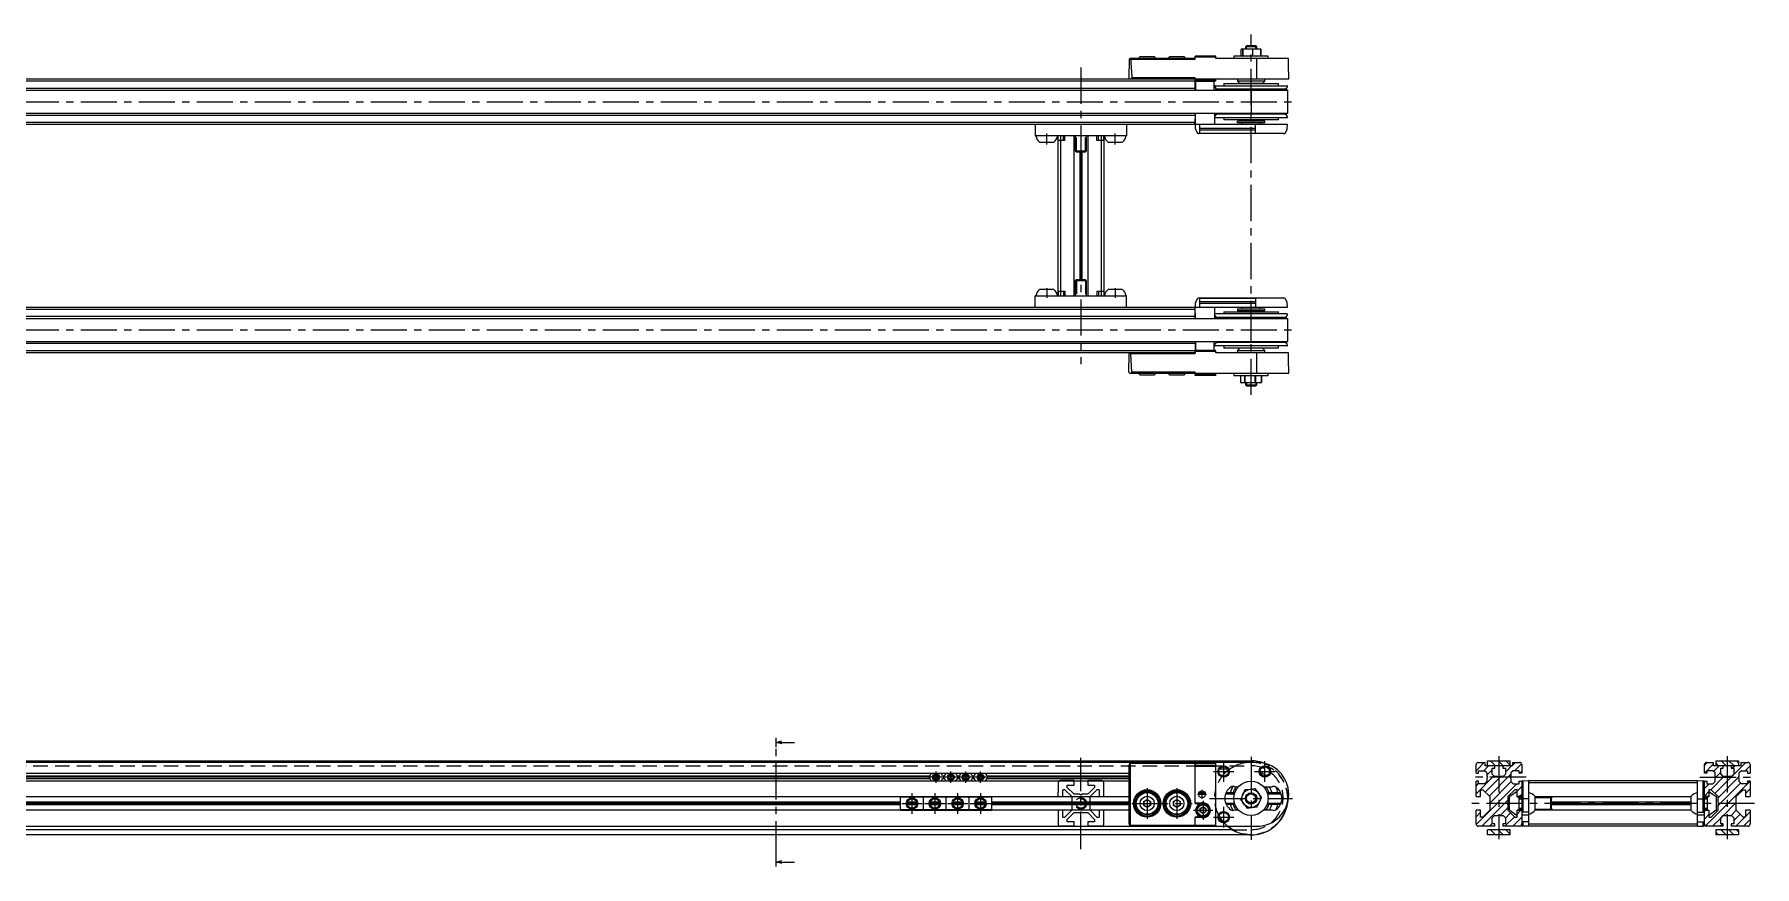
# Model space of a CAD drawing. Extents: x 0 to 1507, y -8 to 562.
# Drawn here: x 753 to 1507, y 79 to 444 of the extents above; entities that cross this region are included whole.
import ezdxf

# ---------------------------------------------------------------- set-up
doc = ezdxf.new("R2010")
doc.units = 0
doc.header["$LTSCALE"] = 0.5
for name, pattern in [('CENTER', [50.8, 31.75, -6.35, 6.35, -6.35]), ('DASHED', [19.05, 12.7, -6.35]), ('PHANTOM', [63.5, 31.75, -6.35, 6.35, -6.35, 6.35, -6.35])]:
    doc.linetypes.add(name, pattern=pattern)
for name, color, linetype in [('MSM_CENTER', 1, 'CENTER'), ('MSM_CONTINUOUS', 7, 'CONTINUOUS'), ('MSM_DASHED', 4, 'DASHED'), ('MSM_IMAGINARY', 6, 'PHANTOM'), ('MSM_NARROW', 5, 'CONTINUOUS'), ('MSM_PART_NUMBER', 7, 'CONTINUOUS')]:
    doc.layers.add(name, color=color, linetype=linetype)

msp = doc.modelspace()

# ---------------------------------------------------------------- linework, layer by layer
at = {"layer": 'MSM_CENTER'}
for p, q in [((1286.09, 286), (1286.09, 444)), ((1211.59, 429.5), (1211.59, 299.5)), ((265.56, 414.5), (1305.96, 414.5)), ((1196.59, 395.75), (1196.59, 400.5)), ((1226.59, 395.75), (1226.59, 400.5)), ((1196.59, 332.79), (1196.59, 328.5)), ((1226.59, 332.79), (1226.59, 328.5)), ((265.56, 314.5), (1305.96, 314.5)), ((1078.08, 83.35), (1078.08, 131.75)), ((1148.12, 116.03), (1148.12, 121.03)), ((1154.62, 116.03), (1154.62, 121.03)), ((1161.12, 116.03), (1161.12, 121.03)), ((1167.62, 116.03), (1167.62, 121.03)), ((1211.59, 87.03), (1211.59, 127.03)), ((1269.59, 121.03), (1278.59, 121.03)), ((1274.09, 116.53), (1274.09, 125.53)), ((1286.09, 127.43), (1286.09, 91.03)), ((1287.59, 121.03), (1296.59, 121.03)), ((1292.09, 116.53), (1292.09, 125.53)), ((1394.59, 127.73), (1394.59, 91.33)), ((1494.59, 127.73), (1494.59, 91.33)), ((1150.62, 118.53), (1145.62, 118.53)), ((1157.12, 118.53), (1152.12, 118.53)), ((1163.62, 118.53), (1158.62, 118.53)), ((1170.12, 118.53), (1165.12, 118.53)), ((1240.59, 113.77), (1240.59, 100.3)), ((1253.59, 113.77), (1253.59, 100.3)), ((1264.59, 113.03), (1264.59, 109.03)), ((1406.59, 118.53), (1382.59, 118.53)), ((1482.59, 118.53), (1506.59, 118.53)), ((1133.1, 107.03), (1142.1, 107.03)), ((1137.6, 111.53), (1137.6, 102.53)), ((1143.1, 107.03), (1152.1, 107.03)), ((1147.6, 111.53), (1147.6, 102.53)), ((1153.1, 107.03), (1162.1, 107.03)), ((1157.6, 111.53), (1157.6, 102.53)), ((1163.1, 107.03), (1172.1, 107.03)), ((1167.6, 111.53), (1167.6, 102.53)), ((1233.86, 107.03), (1260.32, 107.03)), ((1262.59, 111.03), (1266.59, 111.03)), ((1265.09, 108.23), (1265.09, 99.84)), ((1267.89, 109.23), (1304.29, 109.23)), ((1274.09, 96.53), (1274.09, 105.53)), ((1506.59, 107.03), (1382.59, 107.03)), ((1260.89, 104.03), (1269.27, 104.03)), ((1269.59, 101.03), (1278.59, 101.03))]:
    msp.add_line(p, q, dxfattribs=at)
at = {"layer": 'MSM_CONTINUOUS'}
for p, q in [((1282.14, 437.7), (1281.79, 437.54)), ((1281.79, 434.66), (1281.79, 437.54)), ((1282.14, 437.7), (1290.04, 437.7)), ((1282.14, 437.7), (1282.48, 437.54)), ((1282.48, 437.54), (1282.48, 434.66)), ((1282.52, 437.54), (1282.48, 437.54)), ((1282.52, 437.54), (1284.64, 437.7)), ((1282.52, 434.66), (1282.52, 437.54)), ((1284.09, 439), (1283.59, 438.5)), ((1288.59, 438.5), (1283.59, 438.5)), ((1283.59, 438.5), (1283.59, 437.7)), ((1288.09, 439), (1284.09, 439)), ((1284.65, 437.7), (1286.76, 437.54)), ((1286.82, 437.54), (1286.76, 437.54)), ((1286.76, 437.54), (1286.76, 434.66)), ((1286.82, 437.54), (1288.59, 437.7)), ((1286.82, 434.66), (1286.82, 437.54)), ((1288.59, 438.5), (1288.09, 439)), ((1288.59, 437.7), (1288.59, 438.5)), ((1288.59, 437.7), (1290.37, 437.54)), ((1290.39, 437.54), (1290.04, 437.7)), ((1290.39, 437.54), (1290.37, 437.54)), ((1290.37, 437.54), (1290.37, 434.66)), ((1290.39, 434.66), (1290.39, 437.54)), ((1232.74, 433.01), (1232.6, 425.01)), ((1261.59, 433.5), (1233.24, 433.5)), ((1261.58, 433.01), (1233.44, 433.01)), ((1237.46, 434.25), (1243.71, 434.25)), ((1250.46, 434.25), (1256.71, 434.25)), ((1261.58, 433.01), (1261.6, 434.01)), ((1261.6, 434.01), (1261.61, 434.5)), ((1270.59, 434.01), (1261.6, 434.01)), ((1270.59, 434.5), (1261.61, 434.5)), ((1270.59, 433.5), (1270.59, 434.5)), ((1302.43, 433.5), (1270.59, 433.5)), ((1293.59, 434.5), (1278.59, 434.5)), ((1278.59, 434.5), (1278.59, 433.5)), ((1282.14, 434.5), (1281.79, 434.66)), ((1282.14, 434.5), (1282.48, 434.66)), ((1282.52, 434.66), (1282.48, 434.66)), ((1282.52, 434.66), (1284.64, 434.5)), ((1284.65, 434.5), (1286.76, 434.66)), ((1286.82, 434.66), (1286.76, 434.66)), ((1286.82, 434.66), (1288.59, 434.5)), ((1288.59, 434.5), (1290.37, 434.66)), ((1288.59, 424.5), (1288.59, 433.5)), ((1290.39, 434.66), (1290.09, 434.5)), ((1290.39, 434.66), (1290.37, 434.66)), ((1293.59, 433.5), (1293.59, 434.5)), ((1302.48, 430.76), (1302.43, 433.5)), ((1302.59, 424.5), (1302.48, 430.76)), ((270.68, 424.5), (1302.59, 424.5)), ((1261.59, 423.5), (310.59, 423.5)), ((1261.58, 425.01), (1233.93, 425.01)), ((1261.59, 424.5), (1261.58, 425.01)), ((1261.59, 419.5), (1261.59, 424.5)), ((1261.59, 424.5), (1261.61, 423.5)), ((1261.6, 423.99), (1270.59, 423.99)), ((1270.59, 423.5), (1261.61, 423.5)), ((1261.85, 419.5), (1261.92, 423.3)), ((1269.76, 423.3), (1261.92, 423.3)), ((1269.76, 423.3), (1269.83, 419.5)), ((1270.59, 423.5), (1270.59, 424.5)), ((1274.09, 422.5), (1298.09, 422.5)), ((1274.09, 422.5), (1274.09, 421.5)), ((1280.09, 424.5), (1280.09, 423.5)), ((1292.09, 423.5), (1280.09, 423.5)), ((1280.09, 423.5), (1281.09, 422.5)), ((1291.09, 422.5), (1281.09, 422.5)), ((1291.09, 422.5), (1292.09, 423.5)), ((1292.09, 423.5), (1292.09, 424.5)), ((1298.09, 421.5), (1298.09, 422.5)), ((269.89, 419.5), (1302.23, 419.5)), ((310.59, 420.5), (1261.59, 420.5)), ((1270.3, 421.5), (1301.87, 421.5)), ((1301.54, 420), (1270.64, 420)), ((1270.64, 419.5), (1270.64, 420)), ((1272.03, 419.5), (1272.03, 420)), ((1274.67, 419.5), (1274.67, 420)), ((1278.36, 419.5), (1278.36, 420)), ((1286.09, 419.5), (1286.09, 409.5)), ((1293.82, 420), (1293.82, 419.5)), ((1297.51, 420), (1297.51, 419.5)), ((1300.15, 420), (1300.15, 419.5)), ((1301.54, 420), (1301.54, 419.5)), ((1302.23, 409.5), (1302.23, 419.5)), ((269.89, 409.5), (1302.23, 409.5)), ((1261.59, 408.5), (310.59, 408.5)), ((1261.59, 409.5), (1261.59, 404.5)), ((1261.59, 404.7), (1261.68, 409.5)), ((1270, 409.5), (1270.09, 404.7)), ((1301.87, 407.5), (1270.3, 407.5)), ((1270.64, 409.5), (1270.64, 409)), ((1301.54, 409), (1270.64, 409)), ((1272.03, 409.5), (1272.03, 409)), ((1274.09, 407.5), (1274.09, 406.5)), ((1274.67, 409.5), (1274.67, 409)), ((1278.36, 409.5), (1278.36, 409)), ((1293.82, 409), (1293.82, 409.5)), ((1297.51, 409), (1297.51, 409.5)), ((1298.09, 406.5), (1298.09, 407.5)), ((1300.15, 409), (1300.15, 409.5)), ((1301.54, 409), (1301.54, 409.5)), ((270.19, 405.5), (1261.59, 405.5)), ((1261.59, 404.5), (310.59, 404.5)), ((1191.59, 404.5), (1191.59, 399.5)), ((1231.59, 399.5), (1191.59, 399.5)), ((1201.59, 329.5), (1201.59, 399.5)), ((1202.59, 399.5), (1202.59, 329.5)), ((1208.59, 329.5), (1208.59, 399.5)), ((1214.59, 399.5), (1214.59, 329.5)), ((1220.59, 329.5), (1220.59, 399.5)), ((1221.59, 399.5), (1221.59, 329.5)), ((1231.59, 404.5), (1231.59, 399.5)), ((1261.59, 404.7), (1270.09, 404.7)), ((1301.99, 404.5), (1261.59, 404.5)), ((1261.59, 404.5), (1261.59, 404.5)), ((1261.59, 404.5), (1261.62, 402.95)), ((1261.59, 404.5), (1261.59, 404.5)), ((1261.88, 401.98), (1262.59, 400.75)), ((1262.09, 404.7), (1262.09, 404.5)), ((1262.59, 400.75), (1288.09, 400.75)), ((1300.49, 400.5), (1263.03, 400.5)), ((1263.63, 401.98), (1263.59, 404.5)), ((1263.61, 402.95), (1288.09, 402.95)), ((1288.09, 401.98), (1263.63, 401.98)), ((1263.63, 400.5), (1263.63, 401.98)), ((1269.59, 404.5), (1269.59, 404.7)), ((1298.09, 406.5), (1274.09, 406.5)), ((1280.18, 405.2), (1280.18, 406)), ((1292.09, 406), (1280.18, 406)), ((1292.09, 405.2), (1280.18, 405.2)), ((1282.09, 406.1), (1282.09, 406.5)), ((1282.76, 406.1), (1282.09, 406.1)), ((1282.09, 405.2), (1282.09, 404.5)), ((1285.87, 406.1), (1283.51, 406.1)), ((1289.89, 406.1), (1286.75, 406.1)), ((1288.09, 400.5), (1288.09, 404.5)), ((1289.49, 406.1), (1289.18, 406)), ((1290.09, 406.34), (1290.09, 406.5)), ((1290.09, 404.5), (1290.09, 405.2)), ((1291.09, 406.19), (1291.09, 406.3)), ((1292.09, 405.2), (1292.09, 406)), ((1300.98, 400.75), (1301.69, 401.98)), ((1301.96, 402.94), (1301.99, 404.5)), ((1193.46, 396.75), (1199.71, 396.75)), ((1211.07, 392.5), (1211.07, 336.5)), ((1211.59, 392.5), (1211.59, 336.5)), ((1212.11, 336.5), (1212.11, 392.5)), ((1223.46, 396.75), (1229.71, 396.75)), ((1199.71, 332.25), (1193.46, 332.25)), ((1229.71, 332.25), (1223.46, 332.25)), ((310.59, 324.5), (1261.59, 324.5)), ((1191.59, 324.5), (1191.59, 329.5)), ((1191.59, 329.5), (1231.59, 329.5)), ((1231.59, 324.5), (1231.59, 329.5)), ((1261.62, 326.05), (1261.59, 324.5)), ((1261.59, 319.5), (1261.59, 324.5)), ((1261.59, 324.5), (1301.99, 324.5)), ((1261.59, 324.5), (1261.59, 324.5)), ((1261.59, 324.5), (1261.59, 324.5)), ((1261.68, 319.5), (1261.59, 324.3)), ((1270.09, 324.3), (1261.59, 324.3)), ((1261.67, 326.06), (1261.62, 326.05)), ((1262.59, 328.25), (1261.88, 327.02)), ((1261.88, 327.02), (1261.95, 327.02)), ((1262.09, 324.5), (1262.09, 324.3)), ((1263.59, 324.5), (1263.63, 327.02)), ((1288.09, 326.05), (1263.62, 326.05)), ((1263.63, 328.5), (1300.5, 328.5)), ((1288.09, 328.25), (1263.63, 328.25)), ((1263.63, 327.02), (1263.63, 328.25)), ((1263.63, 327.02), (1288.09, 327.02)), ((1269.59, 324.5), (1269.59, 324.3)), ((1270.09, 324.3), (1270, 319.5)), ((1282.09, 324.5), (1282.09, 323.8)), ((1288.09, 328.5), (1288.09, 324.5)), ((1290.09, 323.8), (1290.09, 324.5)), ((1301.69, 327.02), (1300.98, 328.25)), ((1301.99, 324.5), (1301.96, 326.06)), ((269.89, 319.5), (1302.23, 319.5)), ((1261.59, 323.5), (310.59, 323.5)), ((310.59, 320.5), (1261.59, 320.5)), ((1301.87, 321.5), (1270.3, 321.5)), ((1301.51, 320), (1270.67, 320)), ((1270.67, 320), (1270.67, 319.5)), ((1270.85, 320), (1270.85, 319.5)), ((1272.43, 320), (1272.43, 319.5)), ((1274.09, 322.5), (1298.09, 322.5)), ((1274.09, 322.5), (1274.09, 321.5)), ((1275.28, 320), (1275.28, 319.5)), ((1279.14, 320), (1279.14, 319.5)), ((1280.09, 323.8), (1292.09, 323.8)), ((1280.09, 323.8), (1280.09, 323)), ((1280.09, 323), (1292.09, 323)), ((1290.09, 322.9), (1282.09, 322.9)), ((1282.09, 322.9), (1282.09, 322.5)), ((1286.09, 309.5), (1286.09, 319.5)), ((1290.09, 322.5), (1290.09, 322.9)), ((1291.09, 322.87), (1291.09, 322.98)), ((1292.09, 323), (1292.09, 323.8)), ((1294.57, 319.5), (1294.57, 320)), ((1298.09, 321.5), (1298.09, 322.5)), ((1298.09, 319.5), (1298.09, 320)), ((1300.5, 319.5), (1300.5, 320)), ((1301.51, 319.5), (1301.51, 320)), ((1302.23, 309.5), (1302.23, 319.5)), ((269.89, 309.5), (1302.23, 309.5)), ((1261.59, 309.5), (1261.59, 304.5)), ((1261.92, 305.7), (1261.85, 309.5)), ((1269.83, 309.5), (1269.76, 305.7)), ((1270.67, 309.5), (1270.67, 309)), ((1301.51, 309), (1270.67, 309)), ((1270.85, 309.5), (1270.85, 309)), ((1272.43, 309.5), (1272.43, 309)), ((1275.28, 309.5), (1275.28, 309)), ((1279.14, 309.5), (1279.14, 309)), ((1294.57, 309), (1294.57, 309.5)), ((1298.09, 309), (1298.09, 309.5)), ((1300.5, 309), (1300.5, 309.5)), ((1301.51, 309), (1301.51, 309.5)), ((310.26, 305.5), (1261.59, 305.5)), ((1261.59, 308.5), (310.59, 308.5)), ((1261.59, 304.5), (310.59, 304.5)), ((1232.6, 296.01), (1232.74, 304.01)), ((1233.93, 296.01), (1233.44, 304.01)), ((1261.58, 304.01), (1233.44, 304.01)), ((1261.58, 304.01), (1261.61, 305.5)), ((1270.59, 305.01), (1261.6, 305.01)), ((1270.59, 305.5), (1261.61, 305.5)), ((1261.92, 305.7), (1269.76, 305.7)), ((1301.87, 307.5), (1270.3, 307.5)), ((1270.59, 304.5), (1270.59, 305.5)), ((1302.43, 304.5), (1270.59, 304.5)), ((1274.09, 307.5), (1274.09, 306.5)), ((1298.09, 306.5), (1274.09, 306.5)), ((1281.09, 306.5), (1280.09, 305.5)), ((1280.09, 305.5), (1292.09, 305.5)), ((1280.09, 305.5), (1280.09, 304.5)), ((1288.59, 295.5), (1288.59, 304.5)), ((1292.09, 305.5), (1291.09, 306.5)), ((1292.09, 304.5), (1292.09, 305.5)), ((1298.09, 306.5), (1298.09, 307.5)), ((1302.48, 301.76), (1302.43, 304.5)), ((1302.59, 295.5), (1302.48, 301.76)), ((1233.1, 295.5), (1302.59, 295.5)), ((1261.58, 296.01), (1233.93, 296.01)), ((1243.71, 294.75), (1237.46, 294.75)), ((1256.71, 294.75), (1250.46, 294.75)), ((1261.59, 295.5), (1261.58, 296.01)), ((1261.59, 295.5), (1261.6, 294.99)), ((1261.6, 294.99), (1270.59, 294.99)), ((1270.59, 294.5), (1261.61, 294.5)), ((1270.59, 294.5), (1270.59, 295.5)), ((1278.59, 295.5), (1278.59, 294.5)), ((1278.59, 294.5), (1293.59, 294.5)), ((1282.09, 294.5), (1281.51, 294.34)), ((1282.44, 294.5), (1281.51, 294.34)), ((1281.51, 294.34), (1281.51, 291.46)), ((1283.37, 294.34), (1282.44, 294.5)), ((1283.37, 294.34), (1283.42, 294.34)), ((1283.37, 291.46), (1283.37, 294.34)), ((1285.68, 294.5), (1283.42, 294.34)), ((1283.42, 294.34), (1283.42, 291.46)), ((1287.94, 294.34), (1285.68, 294.5)), ((1287.94, 294.34), (1288, 294.34)), ((1287.94, 291.46), (1287.94, 294.34)), ((1289.33, 294.5), (1288, 294.34)), ((1288, 294.34), (1288, 291.46)), ((1290.66, 294.34), (1289.33, 294.5)), ((1290.67, 294.34), (1290.09, 294.5)), ((1290.09, 294.5), (1290.66, 294.34)), ((1290.66, 294.34), (1290.67, 294.34)), ((1290.66, 291.46), (1290.66, 294.34)), ((1290.67, 294.34), (1290.67, 291.46)), ((1293.59, 294.5), (1293.59, 295.5)), ((1281.51, 291.46), (1282.09, 291.3)), ((1282.44, 291.3), (1281.51, 291.46)), ((1290.09, 291.3), (1282.09, 291.3)), ((1283.37, 291.46), (1282.44, 291.3)), ((1283.37, 291.46), (1283.42, 291.46)), ((1285.68, 291.3), (1283.42, 291.46)), ((1283.59, 291.3), (1283.59, 290.5)), ((1283.59, 290.5), (1284.09, 290)), ((1283.59, 290.5), (1288.59, 290.5)), ((1284.09, 290), (1288.09, 290)), ((1287.94, 291.46), (1285.68, 291.3)), ((1287.94, 291.46), (1288, 291.46)), ((1289.33, 291.3), (1288, 291.46)), ((1288.09, 290), (1288.59, 290.5)), ((1288.59, 290.5), (1288.59, 291.3)), ((1290.66, 291.46), (1289.33, 291.3)), ((1290.09, 291.3), (1290.67, 291.46)), ((1290.66, 291.46), (1290.67, 291.46)), ((1078.08, 131.75), (1078.08, 135.75)), ((1078.08, 133.75), (1080.58, 134.42)), ((1080.58, 133.08), (1078.08, 133.75)), ((1078.08, 133.75), (1086.08, 133.75)), ((1232.6, 123.7), (1232.6, 98.37)), ((1261.59, 124.53), (1233.1, 124.53)), ((1233.1, 124.53), (1233.1, 97.54)), ((1261.58, 125.03), (1233.93, 125.03)), ((1261.58, 125.03), (1261.59, 124.53)), ((1261.59, 125.03), (1261.58, 125.03)), ((1261.59, 125.03), (1261.6, 125.03)), ((1261.59, 107.18), (1261.59, 124.53)), ((1261.61, 124.53), (1261.6, 125.03)), ((1261.6, 125.03), (1270.59, 125.03)), ((1270.59, 124.53), (1261.61, 124.53)), ((1261.61, 124.53), (1261.61, 123.78)), ((1261.61, 123.78), (1261.61, 123.28)), ((1261.61, 123.78), (1270.59, 123.78)), ((1270.59, 123.28), (1261.61, 123.28)), ((1261.61, 107.23), (1261.61, 123.28)), ((1270.59, 97.03), (1270.59, 125.03)), ((1275.9, 122.04), (1272.28, 122.04)), ((1275.9, 122.03), (1272.28, 122.03)), ((1384.59, 120.23), (1384.59, 124.03)), ((1385.59, 125.03), (1388.59, 125.03)), ((1385.69, 121.38), (1388.29, 121.38)), ((1385.69, 120.23), (1385.69, 121.38)), ((1389.29, 120.38), (1388.29, 121.38)), ((1388.59, 123.53), (1388.59, 125.03)), ((1400.59, 123.53), (1388.59, 123.53)), ((1389.59, 123.53), (1389.59, 125.73)), ((1389.59, 125.73), (1399.59, 125.73)), ((1391.74, 122.43), (1392.89, 122.43)), ((1391.74, 119.83), (1391.74, 122.43)), ((1392.89, 122.43), (1392.89, 123.53)), ((1396.29, 123.53), (1396.29, 122.43)), ((1396.29, 122.43), (1397.44, 122.43)), ((1397.44, 122.43), (1397.44, 119.83)), ((1399.59, 123.53), (1399.59, 125.73)), ((1400.89, 121.38), (1399.89, 120.38)), ((1400.59, 125.03), (1400.59, 123.53)), ((1400.59, 125.03), (1403.59, 125.03)), ((1403.49, 121.38), (1400.89, 121.38)), ((1403.49, 120.23), (1403.49, 121.38)), ((1404.59, 124.03), (1404.59, 120.23)), ((1484.59, 120.23), (1484.59, 124.03)), ((1485.59, 125.03), (1488.59, 125.03)), ((1488.29, 121.38), (1485.69, 121.38)), ((1485.69, 121.38), (1485.69, 120.23)), ((1489.29, 120.38), (1488.29, 121.38)), ((1488.59, 123.53), (1488.59, 125.03)), ((1500.59, 123.53), (1488.59, 123.53)), ((1489.59, 125.73), (1489.59, 123.53)), ((1489.59, 125.73), (1499.59, 125.73)), ((1491.74, 122.43), (1492.89, 122.43)), ((1491.74, 119.83), (1491.74, 122.43)), ((1492.89, 122.43), (1492.89, 123.53)), ((1496.29, 123.53), (1496.29, 122.43)), ((1496.29, 122.43), (1497.44, 122.43)), ((1497.44, 122.43), (1497.44, 119.83)), ((1499.59, 125.73), (1499.59, 123.53)), ((1500.89, 121.38), (1499.89, 120.38)), ((1500.59, 125.03), (1500.59, 123.53)), ((1500.59, 125.03), (1503.59, 125.03)), ((1500.89, 121.38), (1503.49, 121.38)), ((1503.49, 121.38), (1503.49, 120.23)), ((1504.59, 124.03), (1504.59, 120.23)), ((339.59, 120.23), (1232.6, 120.23)), ((1145.25, 119.05), (339.59, 119.05)), ((1144.95, 118.53), (339.59, 118.53)), ((339.59, 118.01), (1145.25, 118.01)), ((1232.6, 116.83), (339.59, 116.83)), ((1145.93, 120.23), (1144.95, 118.53)), ((1144.95, 118.53), (1145.93, 116.83)), ((1147.26, 118.5), (1147.66, 119.27)), ((1147.72, 117.77), (1147.26, 118.5)), ((1147.66, 119.27), (1148.53, 119.3)), ((1148.58, 117.8), (1147.72, 117.77)), ((1148.53, 119.3), (1148.99, 118.57)), ((1148.99, 118.57), (1148.58, 117.8)), ((1151.3, 118.53), (1150.32, 120.23)), ((1150.32, 116.83), (1151.3, 118.53)), ((1151.75, 119.05), (1151, 119.05)), ((1151, 118.01), (1151.75, 118.01)), ((1151.45, 118.53), (1151.3, 118.53)), ((1152.43, 120.23), (1151.45, 118.53)), ((1151.45, 118.53), (1152.43, 116.83)), ((1155.85, 118.53), (1153.39, 118.53)), ((1155.74, 119.05), (1153.51, 119.05)), ((1153.51, 118.01), (1155.74, 118.01)), ((1157.8, 118.53), (1156.82, 120.23)), ((1156.82, 116.83), (1157.8, 118.53)), ((1158.25, 119.05), (1157.5, 119.05)), ((1157.5, 118.01), (1158.25, 118.01)), ((1157.95, 118.53), (1157.8, 118.53)), ((1158.93, 120.23), (1157.95, 118.53)), ((1157.95, 118.53), (1158.93, 116.83)), ((1162.35, 118.53), (1159.89, 118.53)), ((1162.24, 119.05), (1160.01, 119.05)), ((1160.01, 118.01), (1162.24, 118.01)), ((1164.3, 118.53), (1163.32, 120.23)), ((1163.32, 116.83), (1164.3, 118.53)), ((1164.75, 119.05), (1164, 119.05)), ((1164, 118.01), (1164.75, 118.01)), ((1164.45, 118.53), (1164.3, 118.53)), ((1165.43, 120.23), (1164.45, 118.53)), ((1164.45, 118.53), (1165.43, 116.83)), ((1166.76, 118.5), (1167.16, 119.27)), ((1167.22, 117.77), (1166.76, 118.5)), ((1167.16, 119.27), (1168.03, 119.3)), ((1168.08, 117.8), (1167.22, 117.77)), ((1168.03, 119.3), (1168.49, 118.57)), ((1168.49, 118.57), (1168.08, 117.8)), ((1170.8, 118.53), (1169.82, 120.23)), ((1169.82, 116.83), (1170.8, 118.53)), ((1232.6, 119.05), (1170.5, 119.05)), ((1170.5, 118.01), (1232.6, 118.01)), ((1232.6, 118.53), (1170.8, 118.53)), ((1280.5, 114.23), (1278.93, 114.23)), ((1285.68, 113.21), (1283.42, 112.98)), ((1287.94, 113.44), (1285.68, 113.21)), ((1289.33, 111.58), (1288, 113.42)), ((1295.25, 114.23), (1291.68, 114.23)), ((1384.59, 120.23), (1385.69, 120.23)), ((1384.59, 110.03), (1384.59, 116.83)), ((1385.69, 116.83), (1384.59, 116.83)), ((1385.69, 115.68), (1385.69, 116.83)), ((1388.29, 115.68), (1385.69, 115.68)), ((1386.59, 113.03), (1387.59, 113.03)), ((1386.59, 110.03), (1386.59, 113.03)), ((1390.59, 110.03), (1387.59, 113.03)), ((1388.29, 115.68), (1389.29, 116.68)), ((1389.29, 120.38), (1389.29, 119.05)), ((1389.29, 119.05), (1389.59, 118.53)), ((1389.59, 118.53), (1389.29, 118.01)), ((1389.29, 118.01), (1389.29, 116.68)), ((1391.74, 119.83), (1392.74, 118.83)), ((1394.07, 118.83), (1392.74, 118.83)), ((1394.59, 118.53), (1394.07, 118.83)), ((1395.11, 118.83), (1394.59, 118.53)), ((1396.44, 118.83), (1395.11, 118.83)), ((1396.44, 118.83), (1397.44, 119.83)), ((1401.59, 113.03), (1398.59, 110.03)), ((1399.89, 119.05), (1399.59, 118.53)), ((1399.59, 118.53), (1399.89, 118.01)), ((1399.89, 120.38), (1399.89, 119.05)), ((1399.89, 118.01), (1399.89, 116.68)), ((1399.89, 116.68), (1400.89, 115.68)), ((1400.89, 115.68), (1403.49, 115.68)), ((1402.59, 113.03), (1401.59, 113.03)), ((1402.59, 109.93), (1402.59, 113.03)), ((1404.59, 120.23), (1403.49, 120.23)), ((1403.49, 115.68), (1403.49, 116.83)), ((1403.49, 116.83), (1404.59, 116.83)), ((1404.59, 116.83), (1404.59, 104.03)), ((1405.08, 116.99), (1407.59, 117.03)), ((1405.08, 116.99), (1405.08, 103.23)), ((1407.59, 117.03), (1481.59, 117.03)), ((1407.59, 117.03), (1407.59, 97.03)), ((1481.59, 116.03), (1407.59, 116.03)), ((1481.59, 117.03), (1484.1, 116.99)), ((1481.59, 97.03), (1481.59, 117.03)), ((1484.1, 103.23), (1484.1, 116.99)), ((1485.69, 120.23), (1484.59, 120.23)), ((1484.59, 116.83), (1485.69, 116.83)), ((1484.59, 104.03), (1484.59, 116.83)), ((1485.69, 116.83), (1485.69, 115.68)), ((1485.69, 115.68), (1488.29, 115.68)), ((1487.59, 113.03), (1486.59, 113.03)), ((1486.59, 113.03), (1486.59, 109.93)), ((1490.59, 110.03), (1487.59, 113.03)), ((1488.29, 115.68), (1489.29, 116.68)), ((1489.29, 119.05), (1489.29, 120.38)), ((1489.59, 118.53), (1489.29, 119.05)), ((1489.29, 118.01), (1489.59, 118.53)), ((1489.29, 116.68), (1489.29, 118.01)), ((1491.74, 119.83), (1492.74, 118.83)), ((1494.07, 118.83), (1492.74, 118.83)), ((1494.59, 118.53), (1494.07, 118.83)), ((1495.11, 118.83), (1494.59, 118.53)), ((1496.44, 118.83), (1495.11, 118.83)), ((1496.44, 118.83), (1497.44, 119.83)), ((1501.59, 113.03), (1498.59, 110.03)), ((1499.59, 118.53), (1499.89, 119.05)), ((1499.89, 118.01), (1499.59, 118.53)), ((1499.89, 119.05), (1499.89, 120.38)), ((1499.89, 116.68), (1499.89, 118.01)), ((1499.89, 116.68), (1500.89, 115.68)), ((1503.49, 115.68), (1500.89, 115.68)), ((1501.59, 113.03), (1502.59, 113.03)), ((1502.59, 113.03), (1502.59, 110.03)), ((1503.49, 120.23), (1504.59, 120.23)), ((1503.49, 116.83), (1503.49, 115.68)), ((1504.59, 116.83), (1503.49, 116.83)), ((1504.59, 116.83), (1504.59, 110.03)), ((339.59, 110.03), (1232.6, 110.03)), ((1132.6, 107.55), (339.59, 107.55)), ((1132.6, 107.03), (339.59, 107.03)), ((339.59, 106.51), (1132.6, 106.51)), ((1132.6, 104.03), (1132.6, 110.03)), ((1172.6, 109.93), (1132.6, 109.93)), ((1172.6, 109.73), (1132.6, 109.73)), ((1139.66, 107.03), (1135.53, 107.03)), ((1139.6, 107.55), (1135.6, 107.55)), ((1135.6, 106.51), (1139.6, 106.51)), ((1142.6, 104.03), (1142.6, 110.03)), ((1149.66, 107.03), (1145.53, 107.03)), ((1149.6, 107.55), (1145.6, 107.55)), ((1145.6, 106.51), (1149.6, 106.51)), ((1152.6, 104.03), (1152.6, 110.03)), ((1159.66, 107.03), (1155.53, 107.03)), ((1159.6, 107.55), (1155.6, 107.55)), ((1155.6, 106.51), (1159.6, 106.51)), ((1162.6, 104.03), (1162.6, 110.03)), ((1169.66, 107.03), (1165.53, 107.03)), ((1169.6, 107.55), (1165.6, 107.55)), ((1165.6, 106.51), (1169.6, 106.51)), ((1172.6, 104.03), (1172.6, 110.03)), ((1232.6, 107.55), (1172.6, 107.55)), ((1232.6, 107.03), (1172.6, 107.03)), ((1172.6, 106.51), (1232.6, 106.51)), ((1239.09, 107.9), (1240.59, 108.77)), ((1239.09, 106.17), (1239.09, 107.9)), ((1240.59, 105.3), (1239.09, 106.17)), ((1240.59, 108.77), (1242.09, 107.9)), ((1242.09, 106.17), (1240.59, 105.3)), ((1242.09, 107.9), (1242.09, 106.17)), ((1252.09, 107.9), (1253.59, 108.77)), ((1252.09, 106.17), (1252.09, 107.9)), ((1253.59, 105.3), (1252.09, 106.17)), ((1253.59, 108.77), (1255.09, 107.9)), ((1255.09, 106.17), (1253.59, 105.3)), ((1255.09, 107.9), (1255.09, 106.17)), ((1261.59, 107.23), (1264.43, 107.23)), ((1261.79, 107.03), (1261.79, 106.83)), ((1261.79, 107.03), (1264.54, 107.03)), ((1263.44, 106.83), (1261.79, 106.83)), ((1265.92, 111.73), (1263.26, 111.73)), ((1263.44, 107.03), (1263.44, 106.83)), ((1263.84, 104.76), (1265.09, 105.48)), ((1264.43, 107.23), (1264.45, 107.03)), ((1264.45, 107.03), (1264.45, 107.03)), ((1265.09, 105.48), (1266.34, 104.76)), ((1279.02, 111.73), (1275.13, 111.73)), ((1275.13, 106.73), (1279.02, 106.73)), ((1282.44, 110.87), (1281.51, 108.8)), ((1281.52, 108.73), (1282.85, 106.89)), ((1283.37, 112.94), (1282.44, 110.87)), ((1282.85, 106.89), (1284.18, 105.05)), ((1286.5, 105.25), (1288.76, 105.49)), ((1288.81, 105.52), (1289.74, 107.6)), ((1290.66, 109.73), (1289.33, 111.58)), ((1289.74, 107.6), (1290.67, 109.67)), ((1299.04, 111.73), (1293.16, 111.73)), ((1293.16, 106.73), (1299.04, 106.73)), ((1302.01, 107.04), (1302.19, 107.22)), ((1302.19, 107.22), (1302.19, 107.71)), ((1384.59, 110.03), (1386.59, 110.03)), ((1390.59, 110.03), (1390.59, 107.55)), ((1390.59, 107.55), (1390.89, 107.03)), ((1390.89, 107.03), (1390.59, 106.51)), ((1390.59, 106.51), (1390.59, 104.03)), ((1398.59, 107.55), (1398.29, 107.03)), ((1398.29, 107.03), (1398.59, 106.51)), ((1398.59, 110.03), (1398.59, 107.55)), ((1398.59, 106.51), (1398.59, 104.03)), ((1399.29, 104.29), (1399.29, 109.78)), ((1402.23, 111.99), (1399.42, 110.02)), ((1404.59, 110.03), (1402.59, 110.03)), ((1402.59, 109.93), (1403.19, 109.93)), ((1403.39, 109.73), (1403.39, 104.33)), ((1404.59, 109.53), (1403.39, 109.53)), ((1407.59, 109.03), (1404.59, 109.03)), ((1410.34, 110.16), (1410.34, 103.91)), ((1410.34, 110.03), (1478.84, 110.03)), ((1417.39, 109.36), (1410.34, 109.49)), ((1417.59, 109.56), (1417.39, 109.56)), ((1417.39, 109.56), (1417.39, 109.36)), ((1417.39, 104.91), (1417.39, 109.16)), ((1417.59, 109.16), (1417.39, 109.16)), ((1417.59, 110.03), (1417.59, 109.16)), ((1417.59, 104.91), (1417.59, 109.16)), ((1478.84, 107.55), (1417.59, 107.55)), ((1417.59, 107.03), (1478.84, 107.03)), ((1417.59, 106.51), (1478.84, 106.51)), ((1478.84, 103.91), (1478.84, 110.16)), ((1481.59, 109.03), (1484.59, 109.03)), ((1486.59, 110.03), (1484.59, 110.03)), ((1485.79, 109.53), (1484.59, 109.53)), ((1485.79, 109.73), (1485.79, 104.33)), ((1486.59, 109.93), (1485.99, 109.93)), ((1486.95, 111.99), (1489.76, 110.02)), ((1489.89, 104.29), (1489.89, 109.78)), ((1490.59, 107.55), (1490.59, 110.03)), ((1490.89, 107.03), (1490.59, 107.55)), ((1490.59, 106.51), (1490.89, 107.03)), ((1490.59, 104.03), (1490.59, 106.51)), ((1498.29, 107.03), (1498.59, 107.55)), ((1498.59, 106.51), (1498.29, 107.03)), ((1498.59, 107.55), (1498.59, 110.03)), ((1498.59, 104.03), (1498.59, 106.51)), ((1502.59, 110.03), (1504.59, 110.03)), ((1232.6, 104.03), (339.59, 104.03)), ((1132.6, 104.33), (1172.6, 104.33)), ((1132.6, 104.13), (1172.6, 104.13)), ((1261.59, 97.54), (1261.59, 100.89)), ((1264.43, 100.83), (1261.59, 100.83)), ((1261.61, 97.54), (1261.61, 100.83)), ((1261.79, 101.23), (1261.79, 101.03)), ((1261.79, 101.23), (1263.44, 101.23)), ((1264.49, 101.03), (1261.79, 101.03)), ((1263.54, 101.41), (1263.44, 101.23)), ((1263.84, 103.31), (1263.84, 104.76)), ((1265.09, 102.59), (1263.84, 103.31)), ((1264.47, 101.03), (1264.43, 101.03)), ((1264.43, 100.83), (1264.43, 101.03)), ((1264.5, 101.03), (1264.53, 101.03)), ((1266.34, 103.31), (1265.09, 102.59)), ((1266.34, 104.76), (1266.34, 103.31)), ((1272.28, 100.03), (1273.02, 100.03)), ((1272.28, 100.03), (1273.02, 100.03)), ((1278.93, 104.23), (1280.5, 104.23)), ((1284.24, 105.02), (1286.5, 105.25)), ((1291.68, 104.23), (1295.25, 104.23)), ((1384.59, 98.03), (1384.59, 104.03)), ((1386.59, 104.03), (1384.59, 104.03)), ((1386.59, 101.03), (1386.59, 104.03)), ((1387.59, 101.03), (1386.59, 101.03)), ((1387.59, 101.03), (1390.59, 104.03)), ((1392.74, 101.73), (1391.74, 100.73)), ((1391.74, 98.13), (1391.74, 100.73)), ((1392.89, 98.13), (1391.74, 98.13)), ((1392.74, 101.73), (1394.07, 101.73)), ((1392.89, 97.03), (1392.89, 98.13)), ((1394.07, 101.73), (1394.59, 102.03)), ((1394.59, 102.03), (1395.11, 101.73)), ((1395.11, 101.73), (1396.44, 101.73)), ((1397.44, 98.13), (1396.29, 98.13)), ((1396.29, 98.13), (1396.29, 97.03)), ((1397.44, 100.73), (1396.44, 101.73)), ((1397.44, 100.73), (1397.44, 98.13)), ((1398.59, 104.03), (1401.59, 101.03)), ((1399.42, 104.04), (1402.23, 102.08)), ((1401.59, 101.03), (1402.59, 101.03)), ((1402.59, 101.03), (1402.59, 104.13)), ((1403.19, 104.13), (1402.59, 104.13)), ((1402.59, 104.03), (1404.59, 104.03)), ((1403.39, 104.53), (1404.59, 104.53)), ((1404.59, 104.03), (1404.59, 97.58)), ((1407.59, 103.23), (1404.59, 103.23)), ((1407.59, 99.03), (1404.59, 99.03)), ((1405.08, 102.08), (1407.59, 102.03)), ((1405.08, 99.03), (1405.08, 97.08)), ((1407.59, 98.03), (1481.59, 98.03)), ((1410.34, 104.58), (1417.39, 104.71)), ((1478.84, 104.03), (1410.34, 104.03)), ((1417.39, 104.91), (1417.59, 104.91)), ((1417.39, 104.51), (1417.39, 104.71)), ((1417.59, 104.51), (1417.39, 104.51)), ((1417.59, 104.9), (1417.59, 104.03)), ((1481.59, 103.23), (1484.59, 103.23)), ((1481.59, 102.03), (1484.1, 102.08)), ((1481.59, 99.03), (1484.59, 99.03)), ((1484.1, 97.08), (1484.1, 99.03)), ((1484.59, 104.53), (1485.79, 104.53)), ((1484.59, 104.03), (1486.59, 104.03)), ((1484.59, 97.58), (1484.59, 104.03)), ((1485.99, 104.13), (1486.59, 104.13)), ((1486.59, 104.13), (1486.59, 101.03)), ((1486.59, 101.03), (1487.59, 101.03)), ((1489.76, 104.04), (1486.95, 102.08)), ((1487.59, 101.03), (1490.59, 104.03)), ((1492.74, 101.73), (1491.74, 100.73)), ((1491.74, 98.13), (1491.74, 100.73)), ((1492.89, 98.13), (1491.74, 98.13)), ((1492.74, 101.73), (1494.07, 101.73)), ((1492.89, 97.03), (1492.89, 98.13)), ((1494.07, 101.73), (1494.59, 102.03)), ((1494.59, 102.03), (1495.11, 101.73)), ((1495.11, 101.73), (1496.44, 101.73)), ((1497.44, 98.13), (1496.29, 98.13)), ((1496.29, 98.13), (1496.29, 97.03)), ((1497.44, 100.73), (1496.44, 101.73)), ((1497.44, 100.73), (1497.44, 98.13)), ((1498.59, 104.03), (1501.59, 101.03)), ((1502.59, 101.03), (1501.59, 101.03)), ((1504.59, 104.03), (1502.59, 104.03)), ((1502.59, 104.03), (1502.59, 101.03)), ((1504.59, 104.03), (1504.59, 98.03)), ((1286.09, 93.25), (287.73, 93.33)), ((1277.85, 95.53), (298.83, 95.53)), ((310.59, 97.03), (1288.59, 97.03)), ((1233.1, 97.54), (1261.59, 97.54)), ((1233.93, 97.04), (1261.58, 97.04)), ((1261.59, 97.54), (1261.58, 97.04)), ((1261.58, 97.04), (1261.59, 97.03)), ((1261.59, 97.03), (1261.6, 97.04)), ((1261.6, 97.04), (1261.61, 97.54)), ((1261.6, 97.04), (1270.59, 97.04)), ((1261.61, 97.54), (1270.59, 97.54)), ((1392.89, 97.03), (1385.59, 97.03)), ((1389.59, 93.33), (1389.59, 95.53)), ((1399.59, 95.53), (1389.59, 95.53)), ((1399.59, 93.33), (1389.59, 93.33)), ((1403.59, 97.03), (1396.29, 97.03)), ((1399.59, 93.33), (1399.59, 95.53)), ((1407.59, 97.03), (1405.08, 97.08)), ((1481.59, 97.03), (1407.59, 97.03)), ((1481.59, 97.03), (1484.1, 97.08)), ((1492.89, 97.03), (1485.59, 97.03)), ((1489.59, 95.53), (1489.59, 93.33)), ((1499.59, 95.53), (1489.59, 95.53)), ((1499.59, 93.33), (1489.59, 93.33)), ((1503.59, 97.03), (1496.29, 97.03)), ((1499.59, 95.53), (1499.59, 93.33)), ((1078.08, 79.35), (1078.08, 83.35)), ((1078.08, 81.35), (1080.58, 82.02)), ((1080.58, 80.68), (1078.08, 81.35)), ((1078.08, 81.35), (1086.08, 81.35))]:
    msp.add_line(p, q, dxfattribs=at)
for centre, radius in [((1274.09, 121.03), 2.07), ((1292.09, 121.03), 2.07), ((1148.12, 118.53), 1.5), ((1148.12, 118.53), 1.19), ((1148.12, 118.53), 0.75), ((1154.62, 118.53), 1.23), ((1161.12, 118.53), 1.23), ((1167.62, 118.53), 1.5), ((1167.62, 118.53), 1.19), ((1167.62, 118.53), 0.75), ((1240.59, 107.03), 6.03), ((1253.59, 107.03), 6.03), ((1286.09, 109.23), 7.5), ((1286.09, 109.23), 4), ((1137.6, 107.03), 2.07), ((1147.6, 107.03), 2.07), ((1157.6, 107.03), 2.07), ((1167.6, 107.03), 2.07), ((1240.59, 107.03), 5.53), ((1240.59, 107.03), 5.51), ((1240.59, 107.03), 5.01), ((1240.59, 107.03), 4.75), ((1240.59, 107.03), 3.12), ((1240.59, 107.03), 1.5), ((1253.59, 107.03), 5.53), ((1253.59, 107.03), 5.51), ((1253.59, 107.03), 5.01), ((1253.59, 107.03), 4.75), ((1253.59, 107.03), 3.12), ((1253.59, 107.03), 1.5), ((1265.09, 104.03), 3), ((1265.09, 104.03), 2.8), ((1265.09, 104.03), 2.75), ((1265.09, 104.03), 2.45), ((1264.59, 111.03), 1.5), ((1286.09, 109.23), 2.5), ((1286.09, 109.23), 2), ((1265.09, 104.03), 1.25), ((1274.09, 101.03), 2.07)]:
    msp.add_circle(centre, radius, dxfattribs=at)
for centre, radius, start, end in [((1233.23, 433), 0.496, 114.44135, 179.27781), ((1233.24, 433), 0.5, 90, 114.72155), ((1232.77, 432.81), 0.695, 16.79341, 68.44392), ((1344.11, 435.74), 110.71, 181.41478, 185.56374), ((1240.5, 430.6), 4.75, 129.77311, 142.36066), ((1240.68, 430.6), 4.75, 37.63934, 50.22689), ((1253.5, 430.6), 4.75, 129.77311, 142.36066), ((1253.68, 430.6), 4.75, 37.63934, 50.22689), ((1233.09, 424.99), 0.491, 178.04834, 262.96631), ((1232.63, 426.26), 1.8, 282.65275, 315.95888), ((1233.1, 425), 0.5, 262.0142, 270), ((1262.12, 423.3), 0.2, 90.00577, 179.00148), ((1262.8, 423.3), 0.713, 163.84716, 179.84093), ((1268.88, 423.3), 0.711, 0.1394, 16.18953), ((1269.56, 423.3), 0.2, 0.99853, 90.00277), ((1270.3, 421.3), 0.2, 90, 188.84988), ((1271.59, 421.5), 1.5, 188.8691, 272.47576), ((1300.59, 421.5), 1.5, 270, 351.15012), ((1301.87, 421.3), 0.2, 351.15012, 90), ((1270.3, 407.7), 0.2, 171.15012, 270), ((1271.59, 407.5), 1.5, 90, 171.15012), ((1300.59, 407.5), 1.5, 8.84988, 90), ((1301.87, 407.7), 0.2, 270, 8.84988), ((1196.5, 400.4), 4.75, 190.93157, 230.22689), ((1196.68, 400.4), 4.75, 309.77311, 349.06843), ((1226.5, 400.4), 4.75, 190.93157, 230.22689), ((1226.68, 400.4), 4.75, 309.77311, 349.06843), ((1264.81, 403.31), 3.21, 186.53189, 204.47272), ((1263.03, 401), 0.5, 210.01656, 269.98201), ((1270.29, 404.7), 0.2, 181, 270), ((1283.68, 401.39), 5.14, 107.97184, 116.22527), ((1282.82, 405.14), 1.07, 116.80436, 126.91884), ((1283.6, 403.54), 2.76, 112.06542, 117.05614), ((1294.14, 361.83), 45.71, 102.24816, 104.91698), ((1295.24, 356.97), 50.6, 102.32271, 104.28096), ((1292.2, 371.97), 35.22, 102.44891, 104.93519), ((1300.68, 480.49), 75.75, 257.62267, 259.53245), ((1300.53, 479.66), 75.01, 257.61629, 259.12398), ((1297.73, 465.52), 60.42, 257.62216, 260.07364), ((1289.24, 405.97), 0.13, 90.17975, 166.65764), ((1289.37, 406.94), 0.984, 288.18161, 310.20218), ((1289.86, 406.36), 0.232, 310.19835, 354.20018), ((1290.5, 406.61), 0.705, 299.36193, 316.65176), ((1290.8, 406.22), 0.292, 309.80355, 354.10133), ((1290.82, 406.32), 0.265, 315.33795, 357.19462), ((1300.45, 401.18), 0.683, 273.45246, 320.79708), ((1299.94, 402.99), 2.02, 330.11552, 358.59286), ((1196.5, 328.6), 4.75, 129.77311, 169.06843), ((1196.68, 328.6), 4.75, 10.93157, 50.22689), ((1226.5, 328.6), 4.75, 129.77311, 169.06843), ((1226.68, 328.6), 4.75, 10.93157, 50.22689), ((1264.81, 325.69), 3.21, 155.53272, 173.46948), ((1263.68, 326.03), 2.47, 91.17834, 116.00537), ((1270.29, 324.3), 0.2, 90, 179), ((1300.53, 327.97), 0.533, 31.93475, 93.8062), ((1299.94, 326.01), 2.02, 1.1778, 29.89228), ((1270.3, 321.3), 0.2, 90, 188.84988), ((1271.59, 321.5), 1.5, 188.84988, 270), ((1284.87, 313.91), 9.14, 107.7396, 109.93415), ((1288.53, 301.88), 21.67, 102.93021, 107.90551), ((1289.33, 298.69), 24.86, 103.11466, 106.68178), ((1287.45, 308.02), 15.23, 103.35681, 108.0856), ((1282.93, 323.03), 0.13, 270, 346.65764), ((1294.61, 369.51), 47.78, 256.78629, 259.73363), ((1294.24, 367.71), 46.04, 256.75197, 259.1214), ((1293.16, 361.43), 39.46, 256.82444, 260.52092), ((1289.24, 323.03), 0.13, 193.34236, 270), ((1288.79, 324.65), 2.22, 284.36478, 300.22734), ((1289.7, 323.1), 0.423, 299.04163, 331.47596), ((1289.87, 323.03), 0.218, 324.04453, 352.6498), ((1289.9, 322.98), 0.184, 333.54947, 5.62086), ((1290, 323.95), 1.55, 289.84325, 308.18771), ((1290.46, 323.16), 0.721, 293.36916, 322.01501), ((1290.66, 323.09), 0.463, 310.04428, 328.82123), ((1290.82, 322.88), 0.264, 321.45119, 358.29819), ((1290.85, 322.98), 0.238, 328.48433, 5.22701), ((1300.59, 321.5), 1.5, 270, 351.15012), ((1301.87, 321.3), 0.2, 351.15012, 90), ((1271.59, 307.5), 1.5, 90, 171.15012), ((1300.59, 307.5), 1.5, 8.84988, 90), ((1233.23, 304), 0.496, 114.44131, 179.27836), ((1233.24, 304), 0.5, 90, 114.72155), ((1232.77, 303.81), 0.695, 16.79373, 68.4432), ((1262.12, 305.7), 0.2, 180.99666, 269.99609), ((1262.8, 305.7), 0.713, 180.15818, 196.15372), ((1268.88, 305.7), 0.711, 343.80959, 359.86148), ((1269.56, 305.7), 0.2, 269.99537, 359.00333), ((1270.3, 307.7), 0.2, 171.15012, 270), ((1301.87, 307.7), 0.2, 270, 8.84988), ((1233.09, 295.99), 0.491, 178.04736, 262.96687), ((1232.63, 297.26), 1.8, 282.65442, 315.95788), ((1233.1, 296), 0.5, 262.0142, 270), ((1240.5, 298.4), 4.75, 217.63934, 230.22689), ((1240.68, 298.4), 4.75, 309.77311, 322.36066), ((1253.5, 298.4), 4.75, 217.63934, 230.22689), ((1253.68, 298.4), 4.75, 309.77311, 322.36066), ((-409.61, 265.55), 1671.47, 0.9925, 1.00935), ((1234.09, 123.53), 1.5, 96.23844, 173.76188), ((1286.09, 109.23), 15.98, 128.88846, 142.07447), ((1286.09, 109.23), 15.98, 81.28571, 98.71429), ((1286.09, 109.53), 16.2, 68.46504, 90), ((1288.59, 111.03), 14, 270, 90), ((1286.09, 109.23), 12, 55.51715, 70.57849), ((1385.59, 124.03), 1, 90, 180), ((1403.59, 124.03), 1, 0, 90), ((1485.59, 124.03), 1, 90, 180), ((1503.59, 124.03), 1, 0, 90), ((1280.59, 109.23), 6, 123.55731, 236.44269), ((1286.09, 109.23), 9.5, 146.46436, 164.74237), ((1278.1, 112.98), 1.5, 56.44269, 123.55731), ((1286.09, 109.23), 8.3, 142.95733, 162.47002), ((1286.09, 109.23), 4.6, 65.43594, 66.25225), ((1286.09, 109.23), 8.3, 17.52958, 37.04367), ((1283.75, 108.04), 12.12, 17.76176, 30.7554), ((1296.08, 112.98), 1.5, 56.44269, 123.55731), ((1293.59, 109.23), 6, 303.55731, 56.44269), ((1286.08, 109.23), 12, 12.02622, 24.14391), ((1405.09, 116.49), 0.5, 91, 180), ((1484.09, 116.49), 0.5, 0, 89), ((1261.79, 107.23), 0.2, 179.99174, 269.99331), ((1262.1, 107.24), 0.515, 187.08397, 232.34597), ((1261.82, 107.25), 0.219, 184.6266, 264.37464), ((1265.09, 104.03), 3.25, 120.47721, 239.52279), ((1265.09, 104.03), 3.05, 100.63808, 239.52256), ((1265.38, 99.28), 7.8, 96.21748, 104.42423), ((1265.09, 104.03), 3.27, 258.431, 101.569), ((1265.09, 104.03), 3.07, 258.431, 101.9416), ((1286.09, 109.23), 15.98, 229.75052, 350.22705), ((1286.09, 109.23), 9.5, 195.25763, 213.53564), ((1286.09, 109.23), 8.3, 197.53001, 217.04217), ((1286.09, 109.23), 4.6, 185.43594, 186.25225), ((1286.09, 109.23), 4.6, 125.43594, 126.25225), ((1286.09, 109.23), 4.6, 305.43594, 306.25225), ((1286.09, 109.23), 4.6, 5.43594, 6.25225), ((1286.09, 109.23), 8.3, 322.95733, 342.47002), ((1286.09, 109.23), 9.5, 328.24416, 344.74053), ((1286.08, 109.24), 12, 335.85635, 347.97352), ((1286.09, 109.53), 16.2, 313.71781, 351.52976), ((1286.09, 109.23), 16.2, 353.63019, 355.28322), ((1399.59, 109.78), 0.3, 124.99202, 180), ((1402.36, 111.81), 0.228, 0.00019, 124.99191), ((1403.19, 109.73), 0.2, 0, 90), ((1406.69, 107.12), 4.75, 39.77309, 79.06843), ((1414.53, 109.26), 2.87, 358.00188, 1.99812), ((1417.39, 109.16), 0.2, 359.99961, 89.00017), ((1482.49, 107.12), 4.75, 100.93157, 140.22691), ((1485.99, 109.73), 0.2, 90, 180), ((1486.82, 111.81), 0.228, 55.00809, 179.99981), ((1489.59, 109.78), 0.3, 0, 55.00798), ((1234.09, 98.53), 1.5, 186.23755, 263.76213), ((1262.1, 100.83), 0.515, 127.66166, 172.9084), ((1261.79, 100.83), 0.2, 90.00669, 180.00826), ((1261.82, 100.82), 0.216, 95.0575, 175.94083), ((1265.05, 106.81), 5.8, 253.91598, 264.82359), ((1265.16, 104.16), 3.2, 239.59471, 258.54701), ((1265.09, 104.03), 1.25, 0, 300), ((1285.73, 108.99), 15.55, 208.6463, 220.04609), ((1278.1, 105.48), 1.5, 236.44269, 303.55731), ((1286.09, 109.23), 4.6, 245.43594, 246.25225), ((1296.08, 105.48), 1.5, 236.44269, 303.55731), ((1385.59, 98.03), 1, 180, 270), ((1399.59, 104.29), 0.3, 180, 235.00798), ((1402.36, 102.26), 0.228, 235.00809, 359.99981), ((1403.19, 104.33), 0.2, 270, 0), ((1403.59, 98.03), 1, 270.00001, 359.97794), ((1405.09, 102.58), 0.5, 180, 269), ((1406.69, 106.95), 4.75, 280.93157, 320.22689), ((1414.53, 104.81), 2.87, 358.00188, 1.99812), ((1417.39, 104.91), 0.2, 270.99973, 0.00049), ((1482.49, 106.95), 4.75, 219.77311, 259.06843), ((1484.09, 102.58), 0.5, 271, 0), ((1485.59, 98.03), 1, 180.03124, 269.99999), ((1485.99, 104.33), 0.2, 180, 270), ((1486.82, 102.26), 0.228, 180.00019, 304.99191), ((1489.59, 104.29), 0.3, 304.99202, 0), ((1503.59, 98.03), 1, 270, 0), ((1405.09, 97.58), 0.5, 180, 269), ((1484.09, 97.58), 0.5, 271, 0)]:
    msp.add_arc(centre, radius, start, end, dxfattribs=at)
at = {"layer": 'MSM_DASHED'}
for p, q in [((1201.59, 397.5), (1201.59, 399.5)), ((1203.94, 397.5), (1203.94, 399.5)), ((1204.59, 397.5), (1204.59, 399.5)), ((1209.09, 399.5), (1209.09, 392.99)), ((1209.58, 392.5), (1209.58, 399.5)), ((1213.6, 392.5), (1213.6, 399.5)), ((1214.09, 392.99), (1214.09, 399.5)), ((1218.59, 397.5), (1218.59, 399.5)), ((1219.24, 397.5), (1219.24, 399.5)), ((1221.59, 397.5), (1221.59, 399.5)), ((1204.59, 397.5), (1201.59, 397.5)), ((1209.09, 392.99), (1209.58, 392.5)), ((1209.09, 392.99), (1214.09, 392.99)), ((1209.58, 392.5), (1213.6, 392.5)), ((1213.6, 392.5), (1214.09, 392.99)), ((1221.59, 397.5), (1218.59, 397.5)), ((1201.59, 331.5), (1204.59, 331.5)), ((1201.59, 331.5), (1201.59, 329.5)), ((1203.94, 331.5), (1203.94, 329.5)), ((1204.59, 331.5), (1204.59, 329.5)), ((1209.58, 336.5), (1209.09, 336.01)), ((1209.09, 336.01), (1209.09, 329.5)), ((1214.09, 336.01), (1209.09, 336.01)), ((1213.6, 336.5), (1209.58, 336.5)), ((1209.58, 336.5), (1209.58, 329.5)), ((1214.09, 336.01), (1213.6, 336.5)), ((1213.6, 336.5), (1213.6, 329.5)), ((1214.09, 329.5), (1214.09, 336.01)), ((1218.59, 331.5), (1221.59, 331.5)), ((1218.59, 331.5), (1218.59, 329.5)), ((1219.24, 331.5), (1219.24, 329.5)), ((1221.59, 331.5), (1221.59, 329.5)), ((286.09, 123.53), (1286.09, 123.53)), ((1201.59, 116.03), (1201.59, 112.03)), ((1208.59, 117.03), (1202.59, 117.03)), ((1204.59, 113.03), (1203.59, 113.03)), ((1203.59, 110.03), (1203.59, 113.03)), ((1204.59, 113.03), (1207.59, 110.03)), ((1205.59, 114.03), (1205.59, 115.03)), ((1205.59, 115.03), (1208.59, 115.03)), ((1208.59, 111.03), (1205.59, 114.03)), ((1208.59, 115.03), (1208.59, 117.03)), ((1220.59, 117.03), (1214.59, 117.03)), ((1214.59, 117.03), (1214.59, 115.03)), ((1214.59, 115.03), (1217.59, 115.03)), ((1217.59, 114.03), (1214.59, 111.03)), ((1215.59, 110.03), (1218.59, 113.03)), ((1217.59, 115.03), (1217.59, 114.03)), ((1219.59, 113.03), (1218.59, 113.03)), ((1219.59, 113.03), (1219.59, 110.03)), ((1221.59, 112.03), (1221.59, 116.03)), ((1201.59, 110.02), (1201.59, 111.99)), ((1201.59, 110.03), (1203.59, 110.03)), ((1207.59, 110.03), (1207.59, 107.55)), ((1207.59, 107.55), (1207.89, 107.03)), ((1207.89, 107.03), (1207.59, 106.51)), ((1207.59, 106.51), (1207.59, 104.03)), ((1211.07, 111.03), (1208.59, 111.03)), ((1211.59, 110.73), (1211.07, 111.03)), ((1212.11, 111.03), (1211.59, 110.73)), ((1214.59, 111.03), (1212.11, 111.03)), ((1215.29, 107.03), (1215.59, 107.55)), ((1215.59, 106.51), (1215.29, 107.03)), ((1215.59, 107.55), (1215.59, 110.03)), ((1215.59, 104.03), (1215.59, 106.51)), ((1219.59, 110.03), (1221.59, 110.03)), ((1221.59, 110.02), (1221.59, 111.99)), ((1203.59, 104.03), (1201.59, 104.03)), ((1201.59, 104.03), (1201.59, 98.03)), ((1203.59, 101.03), (1203.59, 104.03)), ((1203.59, 101.03), (1204.59, 101.03)), ((1207.59, 104.03), (1204.59, 101.03)), ((1205.59, 100.03), (1208.59, 103.03)), ((1205.59, 99.03), (1205.59, 100.03)), ((1208.59, 99.03), (1205.59, 99.03)), ((1208.59, 103.03), (1211.07, 103.03)), ((1208.59, 97.03), (1208.59, 99.03)), ((1211.07, 103.03), (1211.59, 103.33)), ((1211.59, 103.33), (1212.11, 103.03)), ((1212.11, 103.03), (1214.59, 103.03)), ((1214.59, 103.03), (1217.59, 100.03)), ((1217.59, 99.03), (1214.59, 99.03)), ((1214.59, 99.03), (1214.59, 97.03)), ((1218.59, 101.03), (1215.59, 104.03)), ((1217.59, 100.03), (1217.59, 99.03)), ((1218.59, 101.03), (1219.59, 101.03)), ((1221.59, 104.03), (1219.59, 104.03)), ((1219.59, 104.03), (1219.59, 101.03)), ((1221.59, 102.08), (1221.59, 104.04)), ((1221.59, 98.03), (1221.59, 102.03)), ((1208.59, 97.03), (1202.59, 97.03)), ((1220.59, 97.03), (1214.59, 97.03)), ((1277.85, 95.53), (1286.09, 95.53))]:
    msp.add_line(p, q, dxfattribs=at)
for radius in [2.5, 2.07]:
    msp.add_circle((1211.59, 107.03), radius, dxfattribs=at)
for centre, radius, start, end in [((1285.63, 109.14), 16.6, 353.09777, 88.43198), ((1286.09, 109.53), 14, 270, 90), ((1202.59, 116.03), 1, 90, 180), ((1220.59, 116.03), 1, 0, 90), ((1286.09, 109.23), 16.2, 352.77211, 353.63019), ((1202.59, 98.03), 1, 180, 270), ((1220.59, 98.03), 1, 270, 0)]:
    msp.add_arc(centre, radius, start, end, dxfattribs=at)
at = {"layer": 'MSM_IMAGINARY'}
msp.add_circle((1286.09, 109.23), 15.91, dxfattribs=at)
at = {"layer": 'MSM_NARROW'}
for p, q in [((1284.02, 437.7), (1284.02, 438.93)), ((1288.16, 437.7), (1288.16, 438.93)), ((1284.02, 291.3), (1284.02, 290.07)), ((1288.16, 291.3), (1288.16, 290.07)), ((1384.59, 121.39), (1388.23, 125.03)), ((1387.95, 121.38), (1390.1, 123.53)), ((1389.29, 119.35), (1391.74, 121.8)), ((1389.81, 123.53), (1389.59, 123.75)), ((1393.17, 123.53), (1390.97, 125.73)), ((1392.37, 122.43), (1392.89, 122.95)), ((1396.54, 123.53), (1394.34, 125.73)), ((1396.29, 122.99), (1396.84, 123.53)), ((1397.44, 120.77), (1400.2, 123.53)), ((1399.59, 123.85), (1397.71, 125.73)), ((1400.59, 123.92), (1401.7, 125.03)), ((1401.42, 121.38), (1404.44, 124.4)), ((1403.64, 120.23), (1404.59, 121.18)), ((1484.59, 123.73), (1485.89, 125.03)), ((1484.59, 120.36), (1488.59, 124.36)), ((1488.63, 121.04), (1491.13, 123.53)), ((1489.16, 111.46), (1502.73, 125.03)), ((1489.56, 118.59), (1491.74, 120.78)), ((1490.83, 123.53), (1489.59, 124.78)), ((1494.2, 123.53), (1492, 125.73)), ((1497.57, 123.53), (1495.37, 125.73)), ((1496.77, 122.43), (1497.87, 123.53)), ((1499.59, 124.88), (1498.74, 125.73)), ((1502.45, 121.38), (1504.59, 123.52)), ((1384.59, 111.29), (1392.44, 119.13)), ((1384.59, 114.65), (1385.69, 115.75)), ((1384.64, 97.86), (1402.46, 115.68)), ((1388.65, 111.98), (1395.5, 118.83)), ((1390.33, 110.29), (1399.89, 119.85)), ((1390.72, 107.32), (1399.99, 116.58)), ((1402.59, 112.45), (1404.59, 114.45)), ((1403.49, 116.72), (1403.61, 116.83)), ((1484.59, 113.63), (1486.65, 115.68)), ((1485.06, 97.25), (1503.49, 115.68)), ((1487.37, 113.03), (1493.17, 118.83)), ((1490.59, 109.52), (1499.59, 118.53)), ((1490.59, 106.16), (1500.5, 116.07)), ((1502.59, 111.42), (1504.59, 113.42)), ((1503.49, 115.69), (1504.59, 116.79)), ((1263.11, 111.3), (1266.07, 111.3)), ((1274.96, 111.3), (1278.88, 111.3)), ((1274.96, 107.17), (1278.88, 107.17)), ((1293.3, 111.3), (1299.22, 111.3)), ((1293.3, 107.17), (1299.22, 107.17)), ((1387.18, 97.03), (1398.59, 108.45)), ((1403.39, 109.1), (1404.59, 109.1)), ((1403.54, 110.03), (1404.59, 111.08)), ((1484.59, 110.26), (1486.59, 112.26)), ((1484.59, 109.1), (1485.79, 109.1)), ((1492.9, 101.73), (1498.41, 107.24)), ((1504.57, 110.03), (1504.59, 110.05)), ((1384.59, 101.18), (1386.59, 103.18)), ((1390.54, 97.03), (1391.74, 98.23)), ((1395.24, 101.73), (1398.59, 105.08)), ((1397.28, 97.03), (1401.43, 101.19)), ((1397.44, 100.56), (1399.75, 102.87)), ((1400.65, 97.03), (1404.59, 100.98)), ((1402.59, 102.34), (1404.28, 104.03)), ((1403.39, 104.97), (1404.59, 104.97)), ((1484.59, 104.97), (1485.79, 104.97)), ((1484.59, 103.52), (1485.1, 104.03)), ((1484.59, 100.16), (1486.59, 102.16)), ((1488.2, 97.03), (1491.74, 100.57)), ((1491.57, 97.03), (1492.67, 98.13)), ((1496.27, 101.73), (1498.59, 104.05)), ((1497.44, 99.53), (1500.26, 102.36)), ((1498.31, 97.03), (1502.31, 101.03)), ((1501.67, 97.03), (1504.59, 99.95)), ((1502.59, 101.32), (1504.59, 103.32)), ((1389.7, 93.33), (1389.59, 93.44)), ((1393.07, 93.33), (1390.87, 95.53)), ((1396.43, 93.33), (1394.23, 95.53)), ((1399.59, 93.55), (1397.6, 95.53)), ((1490.73, 93.33), (1489.59, 94.47)), ((1494.09, 93.33), (1491.89, 95.53)), ((1497.46, 93.33), (1495.26, 95.53)), ((1499.59, 94.57), (1498.63, 95.53))]:
    msp.add_line(p, q, dxfattribs=at)
for centre, radius in [((1274.09, 121.03), 2.5), ((1292.09, 121.03), 2.5), ((1148.12, 118.53), 1.23), ((1154.62, 118.53), 1.5), ((1161.12, 118.53), 1.5), ((1167.62, 118.53), 1.23), ((1137.6, 107.03), 2.5), ((1147.6, 107.03), 2.5), ((1157.6, 107.03), 2.5), ((1167.6, 107.03), 2.5), ((1286.09, 109.23), 2.07), ((1274.09, 101.03), 2.5)]:
    msp.add_circle(centre, radius, dxfattribs=at)
at = {"layer": 'MSM_PART_NUMBER'}
for p, q in [((286.09, 125.73), (1286.09, 125.73)), ((1288.59, 125.03), (288.79, 125.03))]:
    msp.add_line(p, q, dxfattribs=at)

doc.saveas('drawing.dxf')
